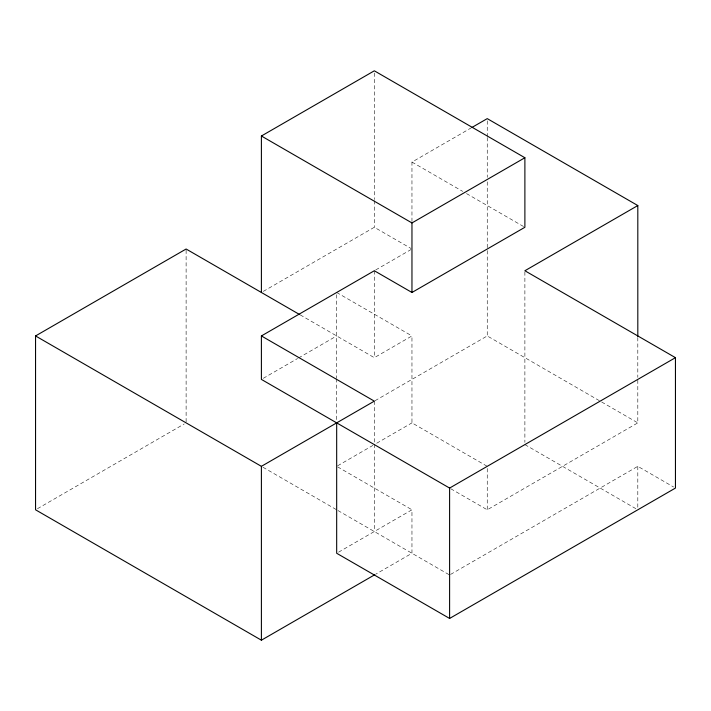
<?xml version="1.0" encoding="UTF-8"?>
<svg xmlns="http://www.w3.org/2000/svg" width="711" height="711" viewBox="0 0 711 711"><rect width="100%" height="100%" fill="white"/><g stroke="black" fill="none" stroke-linecap="round" stroke-linejoin="round"><path stroke-width="0.53" stroke-dasharray="3.56 2.67" d="M411.962 221.503L411.962 162.081L471.046 127.971M263.31 291.377L374.324 227.28L411.02 248.468M375.746 269.922L411.011 249.561M37.47 508.694L184.193 423.978M263.301 378.305L297.607 358.495M298.558 357.944L336.676 335.939M300.238 314.902L374.324 357.677L411.962 335.939L411.962 422.867L487.248 466.336M375.044 400.72L487.248 335.947L637.811 422.867L637.811 378.519M337.636 465.785L372.893 445.424M376.706 443.229L411.962 422.867M338.56 552.171L411.962 509.796L411.962 553.265L375.524 574.301M450.801 488.759L487.248 509.796L637.811 422.867M450.561 574.435L637.811 466.336L673.566 486.982M411.962 162.081L462.683 191.366M466.514 193.579L523.927 226.729M336.676 292.479L411.962 335.939M524.887 444.606L635.892 508.694M337.636 466.887L411.962 509.796M262.999 467.26L336.996 509.983M337.965 510.542L449.601 574.995M637.811 337.494L637.811 377.408M637.811 466.336L637.811 509.796M524.887 271.851L524.887 442.384M487.248 120.834L487.248 136.361M487.248 137.472L487.248 177.386M487.248 181.82L487.248 249.454M487.248 250.565L487.248 335.947M487.248 468.505L487.248 509.796M374.324 73.029L374.324 199.542M374.324 200.644L374.324 227.28M374.324 270.749L374.324 357.677M374.324 401.137L374.324 443.131M374.324 444.233L374.324 531.526M336.676 294.692L336.676 377.932M336.676 378.67L336.676 420.663M186.113 250.121L186.113 421.765"/><path stroke-width="1.07" d="M261.399 292.479L261.399 136.005L374.324 70.807L524.887 157.735L524.887 227.28L411.962 292.479L374.324 270.749L261.399 335.939L261.399 379.407L449.601 488.066L675.45 357.669L675.45 488.066L449.601 618.454L336.676 553.265L336.676 422.867M374.564 574.852L261.399 640.193L35.55 509.796L35.55 335.939L186.113 249.01L299.678 314.582M471.997 127.42L487.248 118.621L637.811 205.55L637.811 336.383M261.399 136.005L411.962 222.934L524.887 157.735M637.811 205.55L524.887 270.749L675.45 357.669M35.55 335.939L261.399 466.336L374.324 401.137L261.399 335.939M449.601 488.066L449.601 618.454M411.962 222.934L411.962 292.479M261.399 466.336L261.399 640.193"/></g></svg>
